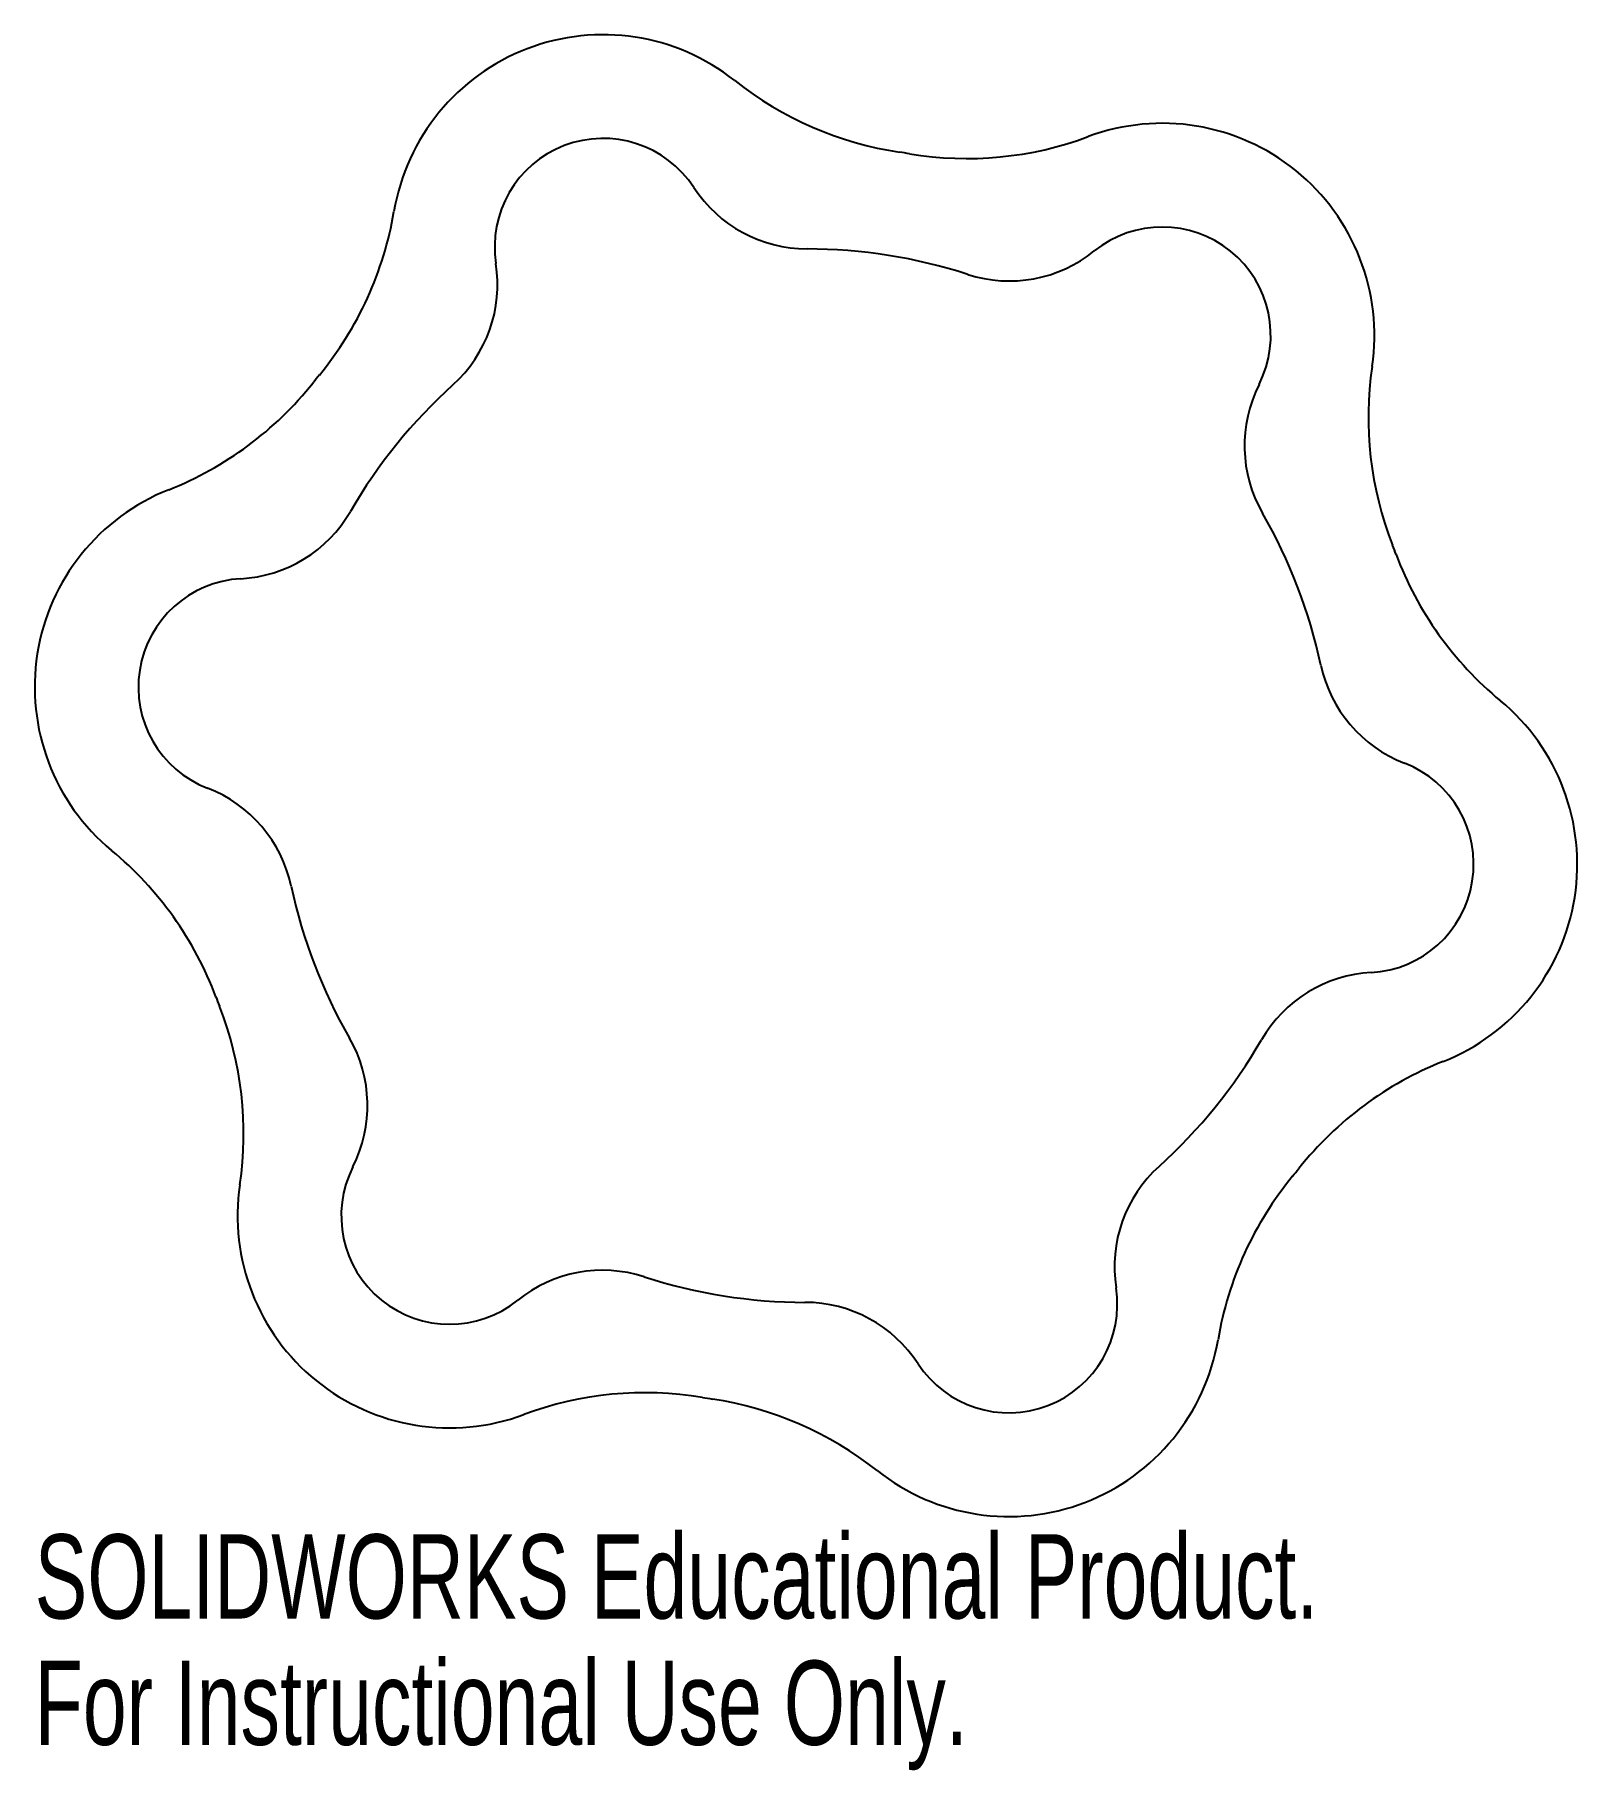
# Model space of a CAD drawing. Header units: millimetres. Extents: x -44.3 to 44.3, y -57.1 to 42.5.
import ezdxf

# ---------------------------------------------------------------- set-up
doc = ezdxf.new("R2010")
doc.units = ezdxf.units.MM
doc.styles.add('SLDTEXTSTYLE0', font='TXT', dxfattribs={"width": 0.7})

msp = doc.modelspace()

# ---------------------------------------------------------------- linework, layer by layer
at = {"color": 7, "linetype": 'Continuous', "lineweight": 25}
for centre, radius, start, end in [((-11.647, 30.341), 12.175, 51.58579, 170.41421), ((8.345, 55.552), 20, 231.58579, 261.45717), ((20.453, 25.257), 12.175, 351.58579, 110.41421), ((-11.647, 30.341), 6.225, 33.16421, 188.83579), ((9.23, 55.412), 20, 260.54283, 290.41421), ((0, 0), 36.175, 80.54283, 81.45717), ((0.073, 38), 7.775, 213.16421, 269.89064), ((-43.373, 35.699), 20, 320.54283, 350.41421), ((20.453, 25.257), 6.225, 333.16421, 128.83579), ((0, 0), 30.225, 72.10936, 89.89064), ((11.674, 36.162), 7.775, 252.10936, 308.83579), ((-25.481, 28.191), 7.775, 312.10936, 8.83579), ((0, 0), 36.175, 140.54283, 141.45717), ((52.282, 20.549), 20, 171.58579, 201.45717), ((-43.937, 35.003), 20, 291.58579, 321.45717), ((0, 0), 30.225, 132.10936, 149.89064), ((32.945, 18.937), 7.775, 153.16421, 209.89064), ((-32.1, 5.084), 12.175, 111.58579, 230.41421), ((-32.873, 19.063), 7.775, 273.16421, 329.89064), ((0, 0), 30.225, 12.10936, 29.89064), ((0, 0), 36.175, 20.54283, 21.45717), ((52.603, 19.712), 20, 200.54283, 230.41421), ((-32.1, 5.084), 6.225, 93.16421, 248.83579), ((37.154, 7.972), 7.775, 192.10936, 248.83579), ((32.1, -5.084), 12.175, 291.58579, 50.41421), ((32.1, -5.084), 6.225, 273.16421, 68.83579), ((-37.154, -7.972), 7.775, 12.10936, 68.83579), ((-52.603, -19.712), 20, 20.54283, 50.41421), ((0, 0), 30.225, 192.10936, 209.89064), ((32.873, -19.063), 7.775, 93.16421, 149.89064), ((0, 0), 36.175, 200.54283, 201.45717), ((-52.282, -20.549), 20, 351.58579, 21.45717), ((-32.945, -18.937), 7.775, 333.16421, 29.89064), ((0, 0), 30.225, 312.10936, 329.89064), ((43.937, -35.003), 20, 111.58579, 141.45717), ((-20.453, -25.257), 6.225, 153.16421, 308.83579), ((25.481, -28.191), 7.775, 132.10936, 188.83579), ((0, 0), 36.175, 320.54283, 321.45717), ((-20.453, -25.257), 12.175, 171.58579, 290.41421), ((43.373, -35.699), 20, 140.54283, 170.41421), ((-11.674, -36.162), 7.775, 72.10936, 128.83579), ((0, 0), 30.225, 252.10936, 269.89064), ((11.647, -30.341), 6.225, 213.16421, 8.83579), ((-0.073, -38), 7.775, 33.16421, 89.89064), ((11.647, -30.341), 12.175, 231.58579, 350.41421), ((-9.23, -55.412), 20, 80.54283, 110.41421), ((0, 0), 36.175, 260.54283, 261.45717), ((-8.345, -55.552), 20, 51.58579, 81.45717)]:
    msp.add_arc(centre, radius, start, end, dxfattribs=at)

# ---------------------------------------------------------------- texts
at = {"color": 7, "linetype": 'Continuous', "char_height": 4.83362, "attachment_point": 1, "style": 'SLDTEXTSTYLE0'}
for s, insert in [('SOLIDWORKS Educational Product.', (-44.275, -43.536)), ('For Instructional Use Only.', (-44.275, -50.786))]:
    msp.add_mtext(s, dxfattribs=dict(at, insert=insert))

doc.saveas('drawing.dxf')
